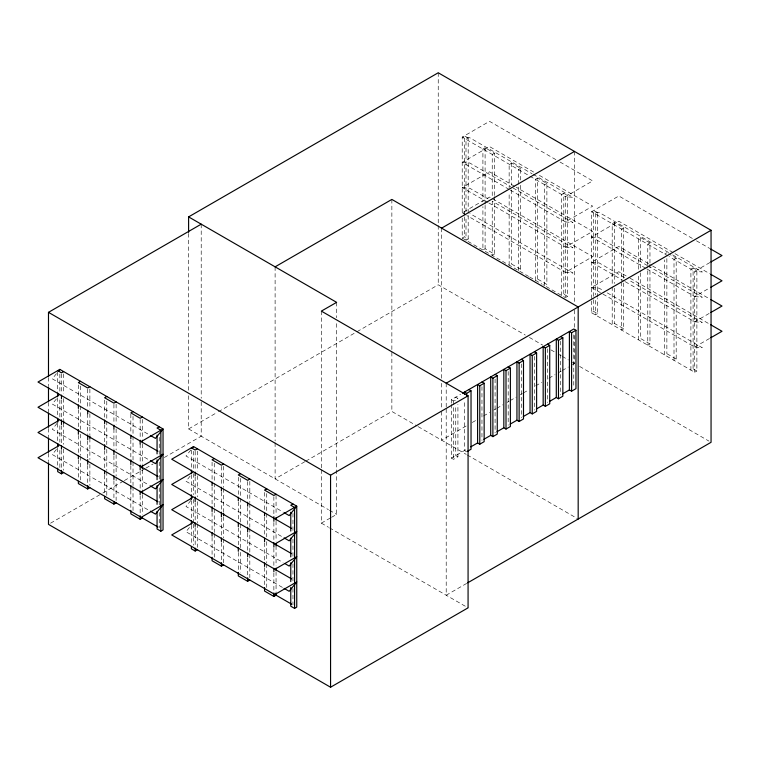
<?xml version="1.0" encoding="UTF-8"?>
<svg xmlns="http://www.w3.org/2000/svg" width="760" height="760" viewBox="0 0 760 760"><rect width="100%" height="100%" fill="white"/><g stroke="black" fill="none" stroke-linecap="round" stroke-linejoin="round"><path stroke-width="0.57" stroke-dasharray="3.8 2.85" d="M56.42 373.673L52.288 378.812L149.34 434.844M56.42 398.915L52.288 404.054L149.34 460.085M57.104 423.301L52.288 429.295L149.34 485.327M56.42 449.407L52.288 454.537L149.34 510.578M190.817 450.015L186 456.009L283.052 512.04M190.123 476.111L186 481.251L283.052 537.282M190.817 500.498L186 506.492L283.052 562.524M189.439 527.459L186 531.734L283.052 587.765M468.188 213.161L468.188 138.025L466.003 139.28L466.003 212.078M494.418 195.434L494.418 153.168L485.099 147.782L482.913 149.045L482.913 201.875M509.209 189.468L462.213 162.336L489.516 146.575L534.47 172.53M494.418 153.168L492.233 154.432L492.233 196.697M487.758 202.321L462.213 187.577L489.516 171.817L515.052 186.561M520.657 180.053L520.657 168.311L511.328 162.925L509.143 164.189L509.143 187.673M520.657 168.311L518.472 169.575L518.472 270.541L520.657 269.277L520.657 184.746M466.298 215.184L462.213 212.819L489.516 197.059L592.695 256.633L565.392 272.394L467.324 215.773M537.558 178.068L535.372 179.332L535.372 280.307L537.558 279.043L546.886 284.43L546.886 183.454L537.558 178.068L537.558 279.043M546.886 183.454L544.702 184.718L544.702 285.684L546.886 284.43M462.213 218.111L462.213 238.07L464.398 236.806L468.188 238.991L468.188 214.339M468.188 238.991L466.003 240.255L466.003 216.771M563.797 193.22L561.611 194.484L561.611 295.45L563.797 294.187L567.577 296.372L567.577 195.405L563.797 193.22L563.797 294.187M494.418 196.602L494.418 254.134L485.099 248.748L482.913 250.012L482.913 206.577M188.603 395.76L188.603 428.925L217.369 412.319M218.395 411.73L356.05 332.253M357.077 331.654L438.235 284.8L525.312 335.074M494.418 254.134L492.233 255.398L492.233 201.391M510.226 190.057L565.392 221.91L592.695 206.15L538.555 174.886M50.54 523.193L101.793 493.611M102.819 493.012L123.31 481.184M124.336 480.586L144.837 468.758M145.863 468.16L153.035 464.018M164.312 457.51L201.21 436.212L201.21 399.484M597.493 297.207L597.493 212.677L595.308 213.94L595.308 294.947M520.657 269.277L511.328 263.901L509.143 265.154L509.143 192.365M488.775 202.92L565.392 247.152L592.695 231.391L516.078 187.15M623.722 278.302L623.722 227.82L614.394 222.433L612.208 223.696L612.208 284.743M645.658 268.251L591.517 236.987L618.82 221.226L673.987 253.08M623.722 227.82L621.538 229.083L621.538 280.744M624.207 281.105L591.517 262.228L618.82 246.468L651.51 265.344M649.961 262.922L649.961 242.962L640.632 237.576L638.447 238.839L638.447 269.363M649.961 242.962L647.767 244.226L647.767 265.363M566.124 297.217L567.577 296.372M607.259 292.866L702.269 347.719L694.697 347.044L591.517 287.479L618.82 271.709L629.033 277.609M304.808 461.719L275.11 478.866L275.11 442.149M305.834 461.13L391.865 411.454L417.164 426.065M664.677 253.983L666.862 252.728M676.191 258.106L674.006 259.369L674.006 360.344L676.191 359.081L676.191 258.106L668.724 253.802M591.517 300.979L591.517 312.721L593.702 311.457L597.493 313.642L597.493 298.376M597.493 313.642L595.308 314.906L595.308 299.639M451.354 403.17L451.354 399.665L460.588 394.335M451.354 399.665L453.539 400.928L457.919 398.411L455.734 397.147L455.734 400.653M693.091 267.872L690.906 269.135L690.906 370.101L693.091 368.837L696.882 371.022L696.882 270.056L693.091 267.872L693.091 368.837M709.869 262.561L694.697 271.32L669.161 256.576M623.722 282.995L623.722 328.785L614.394 323.399L612.208 324.662L612.208 285.922M623.722 328.785L621.538 330.049L621.538 281.912M466.146 426.018L441.617 440.183L441.617 410.571M472.273 422.474L476.368 420.118M483.522 415.986L489.649 412.442M493.743 410.087L495.786 408.909M496.812 408.31L502.939 404.776M507.024 402.41L509.076 401.233M510.093 400.644L516.23 397.1M520.315 394.744L522.357 393.566M523.383 392.967L528.494 390.022M535.648 385.89L541.775 382.346M548.938 378.224L555.066 374.68M559.151 372.315L561.203 371.137M562.219 370.548L568.356 367.004M572.442 364.648L574.484 363.47L574.484 333.849M646.684 268.841L694.697 296.562L709.869 287.802M649.961 264.1L649.961 343.938L640.632 338.551L638.447 339.815L638.447 274.065M451.354 404.339L451.354 458.08L466.222 449.502M649.961 343.938L647.767 345.192L647.767 266.532M451.354 458.08L453.539 459.344L457.919 456.817L457.919 404.244M625.233 281.694L694.697 321.803L709.869 313.044M676.191 359.081L666.862 353.695L664.677 354.958L664.677 259.853M694.697 347.044L709.869 338.285M591.517 312.721L694.697 372.286L696.882 371.022M466.668 583.404L446.205 595.222L446.205 408.063M321.356 469.832L321.356 523.136L330.524 517.892M331.541 517.303L336.632 514.396L336.632 322.497M462.213 162.336L469.784 163.011L510.653 186.608M462.213 187.577L469.784 188.261L488.176 198.873M565.392 221.91L572.973 222.585L511.67 187.197M462.213 212.819L464.379 213.018M591.517 236.987L599.089 237.671L647.102 265.392M565.392 247.152L572.973 247.826L492.261 201.229M591.517 262.228L599.089 262.912L624.635 277.656M565.392 272.394L572.973 273.068L469.784 213.503M694.697 296.562L702.269 297.236L648.128 265.981M591.517 287.479L599.089 288.154L603.174 290.51M694.697 321.803L702.269 322.477L628.719 280.012M555.921 159.676L489.516 121.334L462.213 137.094L462.213 213.408M560.006 162.032L592.695 180.909L565.392 196.669L462.213 137.094L469.784 137.769L532.105 173.755M692.369 238.45L618.82 195.985L591.517 211.745L591.517 299.801M696.464 240.815L709.745 248.482M675.003 253.669L709.745 273.724M533.13 174.344L572.973 197.343L565.392 196.669L565.392 297.635L542.925 284.658M668.562 252.529L599.089 212.429L591.517 211.745L668.135 255.987M672.647 254.894L702.269 271.995L694.697 271.32L694.697 372.286M468.188 138.025L464.398 135.831L464.398 215.669M597.493 212.677L593.702 210.482L593.702 298.537M652.536 265.933L709.745 298.965M630.059 278.198L709.745 324.206M462.213 238.07L528.618 276.402M529.644 276.991L541.899 284.069M529.416 337.44L542.725 345.135M550.924 349.866L555.019 352.231M559.122 354.597L561.165 355.775M562.191 356.373L568.337 359.917M572.442 362.283L574.484 363.47M579.623 366.434L709.004 441.132M466.659 451.772L464.474 450.509L464.474 400.273M418.18 426.645L466.26 454.404M467.286 455.002L577.153 518.434M457.919 456.817L455.734 455.553L455.734 405.327M188.603 428.925L328.434 509.656M329.46 510.245L336.632 514.396M321.356 523.136L328.519 527.269M329.536 527.867L468.074 607.839M666.862 258.599L666.862 353.695M640.632 237.576L640.632 271.624M640.632 272.802L640.632 338.551M614.394 222.433L614.394 283.49M614.394 288.183L614.394 323.399M593.702 299.716L593.702 311.457M574.484 151.43L574.484 303.05M574.484 310.166L574.484 327.93M573.771 334.837L573.771 387.401M560.661 341.24L560.661 394.981M547.542 348.812L547.542 402.553M534.432 356.383L534.432 410.124M521.312 363.954L521.312 417.696M511.328 162.925L511.328 185.231M511.328 189.934L511.328 263.901M508.193 371.526L508.193 425.267M495.083 379.097L495.083 432.839M485.099 147.782L485.099 204.136M485.099 205.314L485.099 248.748M481.963 386.669L481.963 440.41M464.398 216.847L464.398 236.806M453.539 400.928L453.539 459.344M446.205 383.183L446.205 406.875M441.617 228.142L441.617 378.584M441.617 383.325L441.617 409.383M438.235 72.77L438.235 224.39M438.235 225.577L438.235 284.8M391.865 199.424L391.865 411.454M336.632 302.356L336.632 317.756M321.356 311.106L321.356 468.644M292.961 513.37L292.961 530.974M292.961 539.192L292.961 556.804M292.961 563.853L292.961 582.635M292.961 588.506L292.961 604.941M276.06 495.387L276.06 515.346M276.06 521.217L276.06 541.177M276.06 545.87L276.06 565.829M276.06 571.7L276.06 591.66M275.11 266.836L275.11 440.962M273.866 496.65L273.866 515.432M273.866 522.481L273.866 541.262M273.866 548.311L273.866 567.093M273.866 572.964L273.866 591.745M266.731 493.525L266.731 512.306M266.731 513.484L266.731 536.968M266.731 541.661L266.731 562.789M266.731 563.967L266.731 587.452M264.547 492.442L264.547 511.223M264.547 517.094L264.547 535.876M264.547 542.925L264.547 561.707M264.547 567.577L264.547 586.359M249.822 481.412L249.822 502.55M249.822 503.728L249.822 527.202M249.822 528.38L249.822 553.033M249.822 554.211L249.822 577.686M247.637 481.507L247.637 501.467M247.637 507.338L247.637 526.119M247.637 533.159L247.637 551.95M247.637 557.821L247.637 576.602M240.502 478.382L240.502 497.163M240.502 498.341L240.502 522.994M240.502 524.172L240.502 547.646M240.502 552.349L240.502 572.308M238.307 477.289L238.307 494.903M238.307 501.951L238.307 520.733M238.307 527.782L238.307 545.385M238.307 552.434L238.307 571.216M223.592 466.269L223.592 487.407M223.592 488.575L223.592 512.059M223.592 516.753L223.592 537.89M223.592 539.058L223.592 563.721M221.407 466.355L221.407 486.315M221.407 492.185L221.407 510.976M221.407 518.016L221.407 536.807M221.407 542.668L221.407 561.459M214.263 463.229L214.263 482.02M214.263 483.189L214.263 507.851M214.263 509.019L214.263 532.503M214.263 533.681L214.263 557.156M212.078 462.147L212.078 480.938M212.078 486.799L212.078 505.59M212.078 512.63L212.078 531.42M212.078 537.292L212.078 556.073M201.21 224.171L201.21 398.297M197.362 451.126L197.362 471.086M197.362 475.779L197.362 496.917M197.362 501.609L197.362 522.747M197.362 523.915L197.362 547.399M195.177 451.212L195.177 471.171M195.177 477.042L195.177 495.824M195.177 502.873L195.177 521.654M195.177 527.525L195.177 547.485M193.572 451.288L193.572 472.416M193.572 473.594L193.572 494.722M193.572 499.425L193.572 522.908M193.572 524.077L193.572 545.214M191.387 450.195L191.387 467.808M191.387 474.858L191.387 493.639M191.387 500.688L191.387 519.469M191.387 525.341L191.387 544.122M188.603 233.472L188.603 391.02M159.248 437.342L159.248 454.955M159.248 461.994L159.248 479.608M159.248 487.825L159.248 505.438M159.248 512.487L159.248 527.744M142.348 419.368L142.348 439.327M142.348 444.02L142.348 463.98M142.348 469.851L142.348 489.81M142.348 494.503L142.348 514.463M140.163 419.453L140.163 439.413M140.163 444.106L140.163 464.065M140.163 471.115L140.163 489.896M140.163 495.767L140.163 514.548M133.019 416.328L133.019 435.109M133.019 436.287L133.019 460.94M133.019 462.118L133.019 485.602M133.019 486.77L133.019 511.423M130.834 414.067L130.834 432.849M130.834 439.897L130.834 458.679M130.834 465.728L130.834 483.341M130.834 490.381L130.834 509.171M116.118 404.215L116.118 424.175M116.118 428.877L116.118 450.005M116.118 454.708L116.118 475.836M116.118 477.014L116.118 500.488M113.924 404.31L113.924 424.27M113.924 428.963L113.924 448.923M113.924 455.962L113.924 473.575M113.924 480.624L113.924 499.406M106.789 401.185L106.789 419.966M106.789 421.144L106.789 444.619M106.789 449.322L106.789 470.449M106.789 471.627L106.789 496.28M104.605 400.092L104.605 418.883M104.605 424.755L104.605 443.536M104.605 450.585L104.605 469.366M104.605 475.237L104.605 494.019M89.879 389.072L89.879 409.032M89.879 413.725L89.879 434.862M89.879 438.387L89.879 459.515M89.879 464.217L89.879 485.345M87.695 389.158L87.695 407.949M87.695 413.82L87.695 433.779M87.695 440.819L87.695 458.432M87.695 465.481L87.695 484.262M80.55 386.042L80.55 404.823M80.55 405.992L80.55 429.476M80.55 434.178L80.55 455.306M80.55 456.484L80.55 479.959M78.365 384.949L78.365 403.74M78.365 409.611L78.365 428.393M78.365 435.433L78.365 454.224M78.365 460.094L78.365 478.876M63.65 373.93L63.65 393.889M63.65 398.582L63.65 419.719M63.65 423.244L63.65 444.372M63.65 449.065L63.65 470.202M61.465 374.015L61.465 392.806M61.465 399.845L61.465 418.627M61.465 425.676L61.465 443.289M61.465 450.328L61.465 469.119M59.859 374.091L59.859 392.873M59.859 399.921L59.859 417.534M59.859 425.752L59.859 442.187M59.859 450.404L59.859 468.017M57.674 371.83L57.674 391.79M57.674 397.66L57.674 417.62M57.674 423.491L57.674 442.272M57.674 448.144L57.674 466.925M48.488 377.492L48.488 385.785M48.488 402.373L48.488 411.844M48.488 428.431L48.488 436.724M48.488 453.302L48.488 461.595"/><path stroke-width="1.14" d="M58.482 371.108L59.859 369.398L163.039 428.963L163.039 529.938L160.854 531.192L157.064 529.008L157.064 511.394M192.195 448.305L193.572 446.585L296.751 506.16L296.751 607.126L294.566 608.389L290.776 606.204L290.776 587.423M188.603 232.294L188.603 216.894L438.235 72.77L711.056 230.28L711.056 442.31L467.695 582.815M48.488 376.314L48.488 312.341L201.21 224.171M59.859 369.398L38 382.014L141.18 441.588L163.039 428.963L155.468 438.387L150.357 435.433M63.65 371.583L61.465 372.846L57.674 370.652M275.11 266.836L391.865 199.424L578.179 306.992L578.179 519.033M80.55 381.339L78.365 382.603L87.695 387.99L89.879 386.726M58.862 395.209L38 407.255L141.18 466.83L163.039 454.204L155.468 463.628L150.357 460.674M58.862 420.451L38 432.497L141.18 492.072L163.039 479.446L155.468 488.87L150.357 485.925M106.789 396.483L104.605 397.746L113.924 403.132L116.118 401.869M58.862 445.692L38 457.738L141.18 517.313L163.039 504.688L155.468 514.111L150.357 511.167M441.617 228.142L574.484 151.43M133.019 411.635L130.834 412.898L140.163 418.276L142.348 417.012M57.674 468.103L57.674 471.627L61.465 473.812L63.65 472.549M159.248 426.778L157.064 428.041L160.854 430.226L160.854 531.192M78.365 481.222L78.365 483.569L87.695 488.956L89.879 487.692M193.572 446.585L171.713 459.211L274.892 518.785L296.751 506.16L289.18 515.584L284.069 512.63M197.362 448.78L195.177 450.043L191.387 447.849M104.605 496.365L104.605 498.721L113.924 504.098L116.118 502.844M214.263 458.536L212.078 459.8L221.407 465.186L223.592 463.923M192.575 472.406L171.713 484.452L274.892 544.027L296.751 531.401L289.18 540.825L284.069 537.871M130.834 510.34L130.834 513.864L140.163 519.251L142.348 517.987M192.575 497.648L171.713 509.694L274.892 569.269L296.751 556.643L289.18 566.067L285.095 563.711M240.502 473.68L238.307 474.943L247.637 480.329L249.822 479.066M192.575 522.889L171.713 534.936L274.892 594.51L296.751 581.885L289.18 591.308L284.069 588.364M446.205 383.183L711.056 230.28M266.731 488.832L264.547 490.086L273.866 495.472L276.06 494.209M462.526 393.214L573.771 328.994L575.966 330.258L575.966 388.664L571.586 391.191L569.401 389.927L562.6 393.851M464.474 394.43L464.474 392.094L466.659 393.357L471.029 390.83L471.029 449.245L467.533 451.269M477.594 442.938L477.594 384.522L479.778 385.785L484.148 383.258L484.148 441.674L479.778 444.201L477.594 442.938L470.791 446.861M490.703 435.366L490.703 376.95L492.889 378.214L497.268 375.687L497.268 434.102L492.889 436.63L490.703 435.366L483.901 439.289M503.823 427.794L503.823 369.379L506.008 370.642L510.378 368.115L510.378 426.531L506.008 429.058L503.823 427.794L497.021 431.718M516.942 420.223L516.942 361.808L519.128 363.071L523.497 360.544L523.497 418.959L519.128 421.477L516.942 420.223L510.14 424.147M530.053 412.642L530.053 354.236L532.237 355.499L536.617 352.972L536.617 411.388L532.237 413.905L530.053 412.642L523.25 416.575M543.172 405.07L543.172 346.665L545.357 347.918L549.727 345.401L549.727 403.816L545.357 406.334L543.172 405.07L536.37 409.003M556.292 397.499L556.292 339.093L558.476 340.347L562.846 337.829L562.846 396.235L558.476 398.762L556.292 397.499L549.489 401.432M569.401 389.927L569.401 331.512L571.586 332.776L575.966 330.258M191.387 546.478L191.387 548.825L195.177 551.01L197.362 549.746M48.488 312.341L330.562 475.199L468.074 395.808L468.074 607.839L330.562 687.23L48.488 524.381L48.488 462.783M710.875 261.981L722 255.559L710.761 249.071M292.961 503.975L290.776 505.238L294.566 507.423L294.566 608.389M212.078 557.251L212.078 560.766L221.407 566.153L223.592 564.889M710.875 287.223L722 280.801L710.761 274.312M710.875 312.464L722 306.042L710.761 299.554M238.307 572.394L238.307 575.918L247.637 581.295L249.822 580.042M710.875 337.706L722 331.284L710.761 324.795M264.547 587.537L264.547 591.061L273.866 596.448L276.06 595.184L276.06 592.838M560.661 336.566L562.846 337.829M547.542 344.137L549.727 345.401M534.432 351.709L536.617 352.972M521.312 359.28L523.497 360.544M508.193 366.852L510.378 368.115M495.083 374.423L497.268 375.687M481.963 381.995L484.148 383.258M188.603 216.894L336.632 302.356L321.356 311.106L468.074 395.808M468.844 389.576L471.029 390.83M141.588 441.816L157.938 451.259M275.3 519.014L291.64 528.457M141.588 467.067L157.938 476.501M275.3 544.255L291.64 553.698M141.588 492.309L157.938 501.742M275.3 569.506L291.64 578.939M141.588 517.55L157.938 526.984M275.3 594.747L291.64 604.181M571.586 332.776L571.586 391.191M558.476 340.347L558.476 398.762M545.357 347.918L545.357 406.334M532.237 355.499L532.237 413.905M519.128 363.071L519.128 421.477M506.008 370.642L506.008 429.058M492.889 378.214L492.889 436.63M479.778 385.785L479.778 444.201M466.659 393.357L466.659 395.694M330.562 475.199L330.562 687.23M290.776 512.278L290.776 531.069M290.776 538.108L290.776 556.89M290.776 562.761L290.776 581.552M276.06 517.693L276.06 520.039M276.06 543.524L276.06 545.87M276.06 568.176L276.06 570.522M273.866 516.61L273.866 521.303M273.866 542.44L273.866 547.133M273.866 568.271L273.866 571.786M273.866 592.923L273.866 596.448M264.547 512.401L264.547 515.917M264.547 538.222L264.547 541.747M264.547 562.885L264.547 566.409M247.637 502.635L247.637 506.16M247.637 527.288L247.637 531.99M247.637 553.119L247.637 556.643M247.637 577.781L247.637 581.295M238.307 497.249L238.307 500.773M238.307 523.079L238.307 526.604M238.307 547.741L238.307 551.256M223.592 513.237L223.592 515.584M221.407 487.492L221.407 491.017M221.407 512.145L221.407 516.847M221.407 537.975L221.407 541.5M221.407 562.628L221.407 566.153M212.078 482.106L212.078 485.63M212.078 506.758L212.078 511.461M212.078 532.589L212.078 536.114M195.177 472.349L195.177 475.865M195.177 497.002L195.177 501.695M195.177 522.832L195.177 526.357M195.177 548.663L195.177 551.01M191.387 470.155L191.387 473.68M191.387 494.817L191.387 499.51M191.387 520.647L191.387 524.163M157.064 435.081L157.064 453.872M157.064 459.743L157.064 479.693M157.064 485.564L157.064 504.355M142.348 440.496L142.348 442.842M142.348 465.148L142.348 468.673M142.348 490.979L142.348 493.335M140.163 440.581L140.163 444.106M140.163 465.243L140.163 469.936M140.163 491.074L140.163 494.589M140.163 515.726L140.163 519.251M130.834 435.204L130.834 438.719M130.834 459.857L130.834 464.55M130.834 485.688L130.834 489.212M113.924 425.438L113.924 428.963M113.924 450.101L113.924 454.793M113.924 475.921L113.924 479.446M113.924 501.752L113.924 504.098M104.605 420.052L104.605 423.577M104.605 444.714L104.605 449.407M104.605 470.544L104.605 474.059M89.879 436.041L89.879 438.387M87.695 410.295L87.695 413.82M87.695 434.948L87.695 439.651M87.695 459.61L87.695 464.303M87.695 485.431L87.695 488.956M78.365 404.909L78.365 408.433M78.365 429.561L78.365 434.264M78.365 455.392L78.365 458.916M63.65 420.888L63.65 423.244M61.465 395.152L61.465 398.677M61.465 419.805L61.465 424.498M61.465 445.635L61.465 449.16M61.465 470.288L61.465 473.812M57.674 392.958L57.674 396.483M57.674 418.788L57.674 422.313M57.674 443.45L57.674 446.965M48.488 386.973L48.488 401.185M48.488 413.031L48.488 427.243M48.488 437.912L48.488 452.124"/></g></svg>
